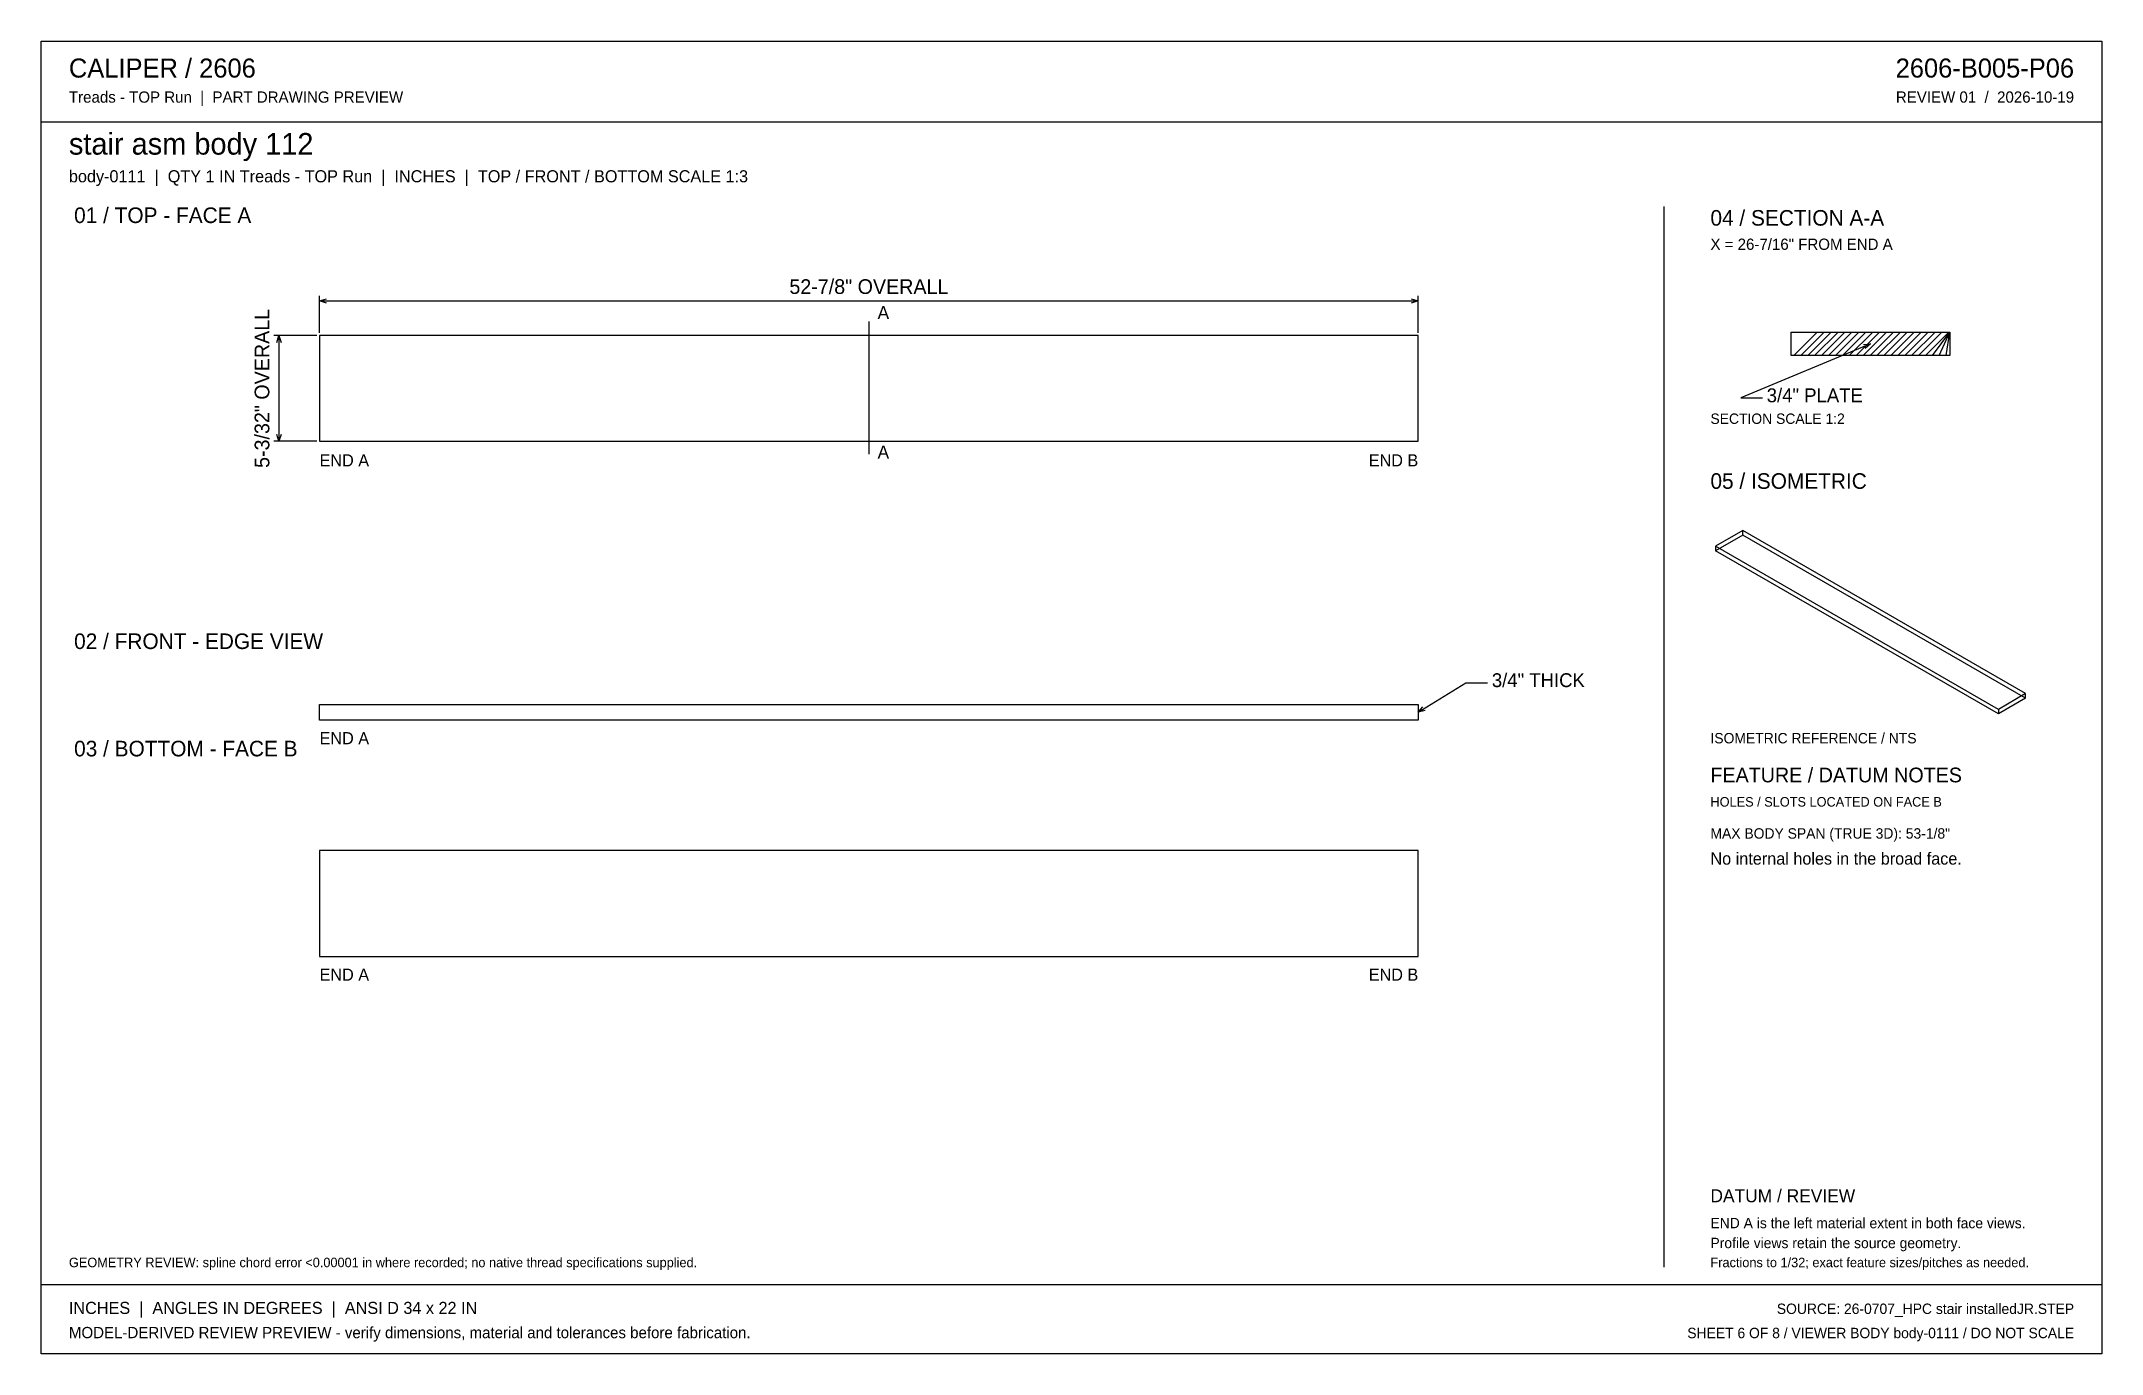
# Model space of a CAD drawing. Header units: inches. Extents: x 1.4 to 100.6, y 1.4 to 64.6.
import ezdxf
from ezdxf.enums import TextEntityAlignment as Align

# ---------------------------------------------------------------- set-up
doc = ezdxf.new("R2010")
doc.units = ezdxf.units.IN
doc.header["$MEASUREMENT"] = 0

msp = doc.modelspace()

# ---------------------------------------------------------------- linework, layer by layer
at = {"layer": 'ANNOTATION'}
for p, q in [((14.812, 50.545), (14.812, 52.337)), ((14.812, 52.087), (15.146, 52.191)), ((14.812, 52.087), (67.688, 52.087)), ((15.146, 51.983), (14.812, 52.087)), ((67.354, 52.191), (67.688, 52.087)), ((67.688, 52.087), (67.354, 51.983)), ((67.688, 50.545), (67.688, 52.337)), ((41.25, 51.087), (41.25, 44.705)), ((14.688, 50.42), (12.604, 50.42)), ((12.75, 50.087), (12.854, 50.42)), ((12.854, 50.42), (12.854, 45.33)), ((12.854, 50.42), (12.958, 50.087)), ((89.458, 50.021), (83.208, 47.417)), ((89.111, 49.989), (89.458, 50.021)), ((89.458, 50.021), (89.191, 49.796)), ((83.208, 47.417), (84.25, 47.417)), ((12.854, 45.33), (12.75, 45.663)), ((12.958, 45.663), (12.854, 45.33)), ((14.688, 45.33), (12.604, 45.33)), ((67.688, 32.292), (69.979, 33.708)), ((69.979, 33.708), (71.021, 33.708)), ((67.688, 32.292), (67.916, 32.556)), ((68.026, 32.378), (67.688, 32.292))]:
    msp.add_line(p, q, dxfattribs=at)
at = {"layer": 'OUTLINE'}
for p, q in [((1.417, 64.583), (100.583, 64.583)), ((1.417, 1.417), (1.417, 64.583)), ((100.583, 64.583), (100.583, 1.417)), ((1.417, 60.708), (100.583, 60.708)), ((79.5, 56.625), (79.5, 5.583)), ((85.64, 50.583), (93.277, 50.583)), ((85.64, 49.458), (85.64, 50.583)), ((85.765, 49.458), (86.89, 50.583)), ((86.098, 49.458), (87.223, 50.583)), ((86.432, 49.458), (87.557, 50.583)), ((86.765, 49.458), (87.89, 50.583)), ((87.098, 49.458), (88.223, 50.583)), ((87.432, 49.458), (88.557, 50.583)), ((87.765, 49.458), (88.89, 50.583)), ((88.098, 49.458), (89.223, 50.583)), ((88.432, 49.458), (89.557, 50.583)), ((88.765, 49.458), (89.89, 50.583)), ((89.098, 49.458), (90.223, 50.583)), ((89.432, 49.458), (90.557, 50.583)), ((89.765, 49.458), (90.89, 50.583)), ((90.098, 49.458), (91.223, 50.583)), ((90.432, 49.458), (91.557, 50.583)), ((90.765, 49.458), (91.89, 50.583)), ((91.098, 49.458), (92.223, 50.583)), ((91.432, 49.458), (92.557, 50.583)), ((91.765, 49.458), (92.89, 50.583)), ((92.098, 49.458), (93.223, 50.583)), ((92.432, 49.458), (93.277, 50.583)), ((92.765, 49.458), (93.277, 50.583)), ((93.098, 49.458), (93.277, 50.583)), ((93.277, 50.583), (93.277, 49.458)), ((67.688, 50.42), (14.812, 50.42)), ((14.812, 50.42), (14.812, 45.33)), ((67.688, 45.33), (67.688, 50.42)), ((93.277, 49.458), (85.64, 49.458)), ((14.812, 45.33), (67.688, 45.33)), ((83.31, 41.043), (82, 40.286)), ((83.31, 40.82), (82, 40.063)), ((96.917, 33.187), (83.31, 41.043)), ((83.31, 40.82), (83.31, 41.043)), ((96.917, 32.964), (83.31, 40.82)), ((82, 40.286), (82, 40.063)), ((95.607, 32.43), (82, 40.286)), ((95.607, 32.207), (82, 40.063)), ((96.917, 33.187), (95.607, 32.43)), ((96.917, 32.964), (95.607, 32.207)), ((96.917, 32.964), (96.917, 33.187)), ((14.812, 32.667), (67.688, 32.667)), ((14.812, 31.917), (14.812, 32.667)), ((67.688, 31.917), (14.812, 31.917)), ((67.688, 32.667), (67.688, 31.917)), ((95.607, 32.43), (95.607, 32.207)), ((67.688, 25.629), (14.812, 25.629)), ((14.812, 25.629), (14.812, 20.538)), ((67.688, 20.538), (67.688, 25.629)), ((14.812, 20.538), (67.688, 20.538)), ((1.417, 4.75), (100.583, 4.75)), ((100.583, 1.417), (1.417, 1.417))]:
    msp.add_line(p, q, dxfattribs=at)

# ---------------------------------------------------------------- texts
at = {"layer": 'ANNOTATION'}
for s, height, p in [('CALIPER / 2606', 0.91667, (2.75, 62.833)), ('Treads - TOP Run  |  PART DRAWING PREVIEW', 0.54167, (2.75, 61.625)), ('stair asm body 112', 1.04167, (2.75, 59.125)), ('body-0111  |  QTY 1 IN Treads - TOP Run  |  INCHES  |  TOP / FRONT / BOTTOM SCALE 1:3', 0.58333, (2.75, 57.792)), ('01 / TOP - FACE A', 0.75, (3, 55.833)), ('04 / SECTION A-A', 0.75, (81.75, 55.708)), ('X = 26-7/16" FROM END A', 0.54167, (81.75, 54.542)), ('A', 0.625, (41.667, 51.212)), ('3/4" PLATE', 0.6667, (84.458, 47.208)), ('SECTION SCALE 1:2', 0.5, (81.75, 46.167)), ('END A', 0.5833, (14.812, 44.121)), ('A', 0.625, (41.667, 44.496)), ('05 / ISOMETRIC', 0.75, (81.75, 43.042)), ('02 / FRONT - EDGE VIEW', 0.75, (3, 35.333)), ('3/4" THICK', 0.6667, (71.229, 33.5)), ('03 / BOTTOM - FACE B', 0.75, (3, 30.167)), ('END A', 0.5833, (14.812, 30.75)), ('ISOMETRIC REFERENCE / NTS', 0.5, (81.75, 30.792)), ('FEATURE / DATUM NOTES', 0.70833, (81.75, 28.917)), ('HOLES / SLOTS LOCATED ON FACE B', 0.45833, (81.75, 27.75)), ('MAX BODY SPAN (TRUE 3D): 53-1/8"', 0.5, (81.75, 26.208)), ('No internal holes in the broad face.', 0.58333, (81.75, 24.958)), ('END A', 0.5833, (14.812, 19.371)), ('DATUM / REVIEW', 0.625, (81.75, 8.708)), ('END A is the left material extent in both face views.', 0.5, (81.75, 7.458)), ('Profile views retain the source geometry.', 0.5, (81.75, 6.5)), ('GEOMETRY REVIEW: spline chord error <0.00001 in where recorded; no native thread specifications supplied.', 0.458333, (2.75, 5.583)), ('Fractions to 1/32; exact feature sizes/pitches as needed.', 0.45833, (81.75, 5.583)), ('INCHES  |  ANGLES IN DEGREES  |  ANSI D 34 x 22 IN', 0.58333, (2.75, 3.333)), ('MODEL-DERIVED REVIEW PREVIEW - verify dimensions, material and tolerances before fabrication.', 0.54167, (2.75, 2.167))]:
    msp.add_text(s, height=height, dxfattribs=at).set_placement(p)
for s, height, p in [('2606-B005-P06', 0.91667, (99.25, 62.833)), ('REVIEW 01  /  2026-10-19', 0.54167, (99.25, 61.625)), ('END B', 0.5833, (67.688, 44.121)), ('END B', 0.5833, (67.688, 19.371)), ('SOURCE: 26-0707_HPC stair installedJR.STEP', 0.5, (99.25, 3.333)), ('SHEET 6 OF 8 / VIEWER BODY body-0111 / DO NOT SCALE', 0.5, (99.25, 2.167))]:
    msp.add_text(s, height=height, dxfattribs=at).set_placement(p, align=Align.RIGHT)
msp.add_text('52-7/8" OVERALL', height=0.70833, dxfattribs=at).set_placement((41.25, 52.42), align=Align.CENTER)
msp.add_text('5-3/32" OVERALL', height=0.70833, rotation=90, dxfattribs=at).set_placement((12.396, 47.875), align=Align.CENTER)

doc.saveas('drawing.dxf')
